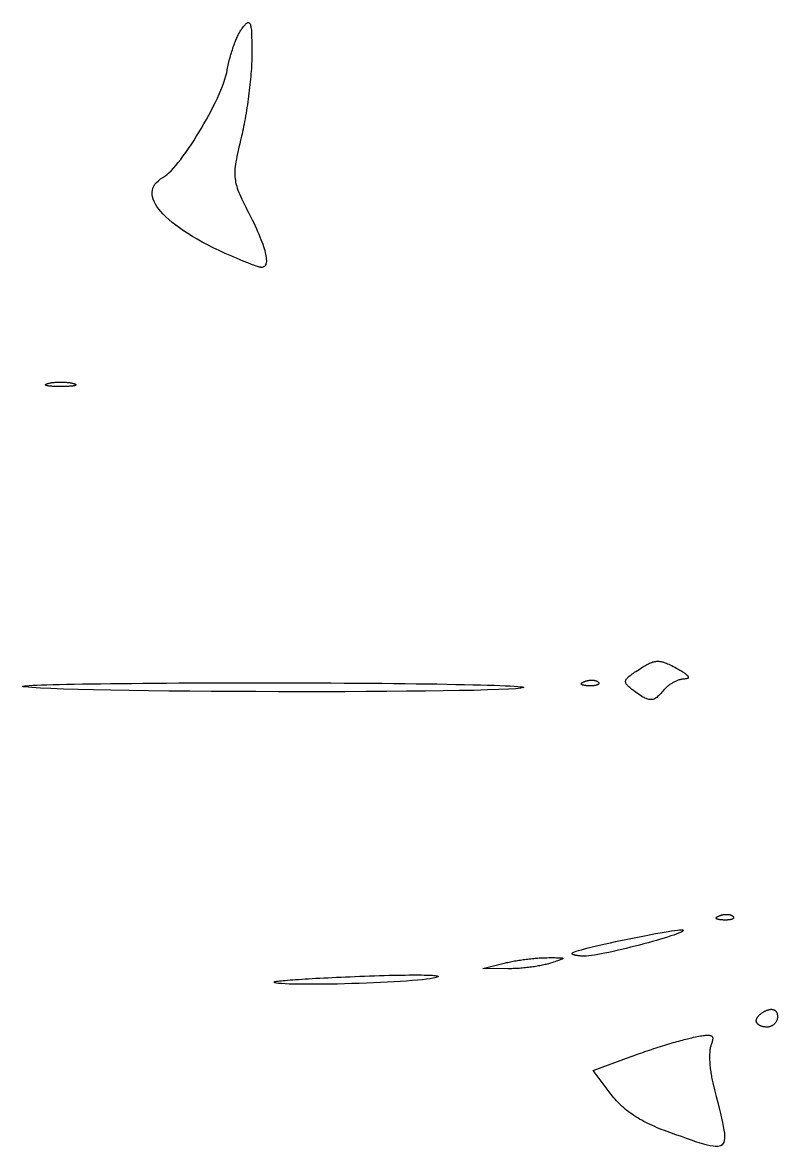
# Model space of a CAD drawing. Extents: x 61.4 to 117, y 125.4 to 225.4.
# Drawn here: x 86.94 to 94.73, y 181.01 to 192.61 of the extents above; entities that cross this region are included whole.
import ezdxf

# ---------------------------------------------------------------- set-up
doc = ezdxf.new("R2010")
doc.units = 0
doc.layers.add('LAYER_1', color=7, linetype='CONTINUOUS')

msp = doc.modelspace()

# ---------------------------------------------------------------- linework, layer by layer
at = {"layer": 'LAYER_1', "color": 7}
for points in [[(89.205, 192.543), (89.214, 192.554), (89.222, 192.564), (89.229, 192.574), (89.237, 192.582), (89.243, 192.589), (89.25, 192.595), (89.256, 192.6), (89.261, 192.603), (89.266, 192.606), (89.271, 192.607), (89.275, 192.607), (89.279, 192.605), (89.283, 192.603), (89.286, 192.598), (89.289, 192.593), (89.292, 192.586), (89.294, 192.577), (89.296, 192.567), (89.298, 192.555), (89.3, 192.541), (89.302, 192.526), (89.303, 192.509), (89.304, 192.491), (89.305, 192.47), (89.305, 192.448), (89.306, 192.424), (89.306, 192.398), (89.307, 192.37), (89.307, 192.341), (89.307, 192.309), (89.307, 192.275)], [(89.054, 192.119), (89.057, 192.134), (89.06, 192.15), (89.063, 192.166), (89.066, 192.182), (89.07, 192.198), (89.074, 192.214), (89.078, 192.23), (89.082, 192.246), (89.086, 192.262), (89.091, 192.278), (89.096, 192.293), (89.101, 192.309), (89.106, 192.325), (89.111, 192.34), (89.116, 192.355), (89.121, 192.37), (89.127, 192.385), (89.132, 192.399), (89.138, 192.413), (89.143, 192.426), (89.149, 192.44), (89.154, 192.452), (89.16, 192.465), (89.166, 192.476), (89.171, 192.488), (89.177, 192.498), (89.183, 192.509), (89.188, 192.518), (89.194, 192.527), (89.2, 192.535), (89.205, 192.543)], [(89.307, 192.275), (89.307, 192.253), (89.306, 192.23), (89.306, 192.206), (89.305, 192.182), (89.303, 192.157), (89.302, 192.131), (89.3, 192.104), (89.298, 192.077), (89.296, 192.049), (89.293, 192.021), (89.29, 191.993), (89.288, 191.964), (89.284, 191.935), (89.281, 191.905), (89.277, 191.876), (89.274, 191.846), (89.27, 191.817), (89.266, 191.787), (89.261, 191.758), (89.257, 191.729), (89.252, 191.699), (89.248, 191.671), (89.243, 191.642), (89.238, 191.614), (89.233, 191.586), (89.228, 191.559), (89.222, 191.532), (89.217, 191.506), (89.212, 191.481), (89.206, 191.456), (89.2, 191.432)], [(88.389, 191.008), (88.409, 191.02), (88.429, 191.036), (88.451, 191.055), (88.473, 191.077), (88.497, 191.103), (88.522, 191.131), (88.547, 191.161), (88.573, 191.194), (88.599, 191.229), (88.626, 191.266), (88.653, 191.305), (88.68, 191.345), (88.707, 191.386), (88.734, 191.429), (88.761, 191.472), (88.788, 191.516), (88.813, 191.561), (88.839, 191.605), (88.863, 191.65), (88.887, 191.695), (88.909, 191.739), (88.931, 191.783), (88.951, 191.826), (88.97, 191.868), (88.987, 191.909), (89.003, 191.949), (89.017, 191.987), (89.03, 192.023), (89.04, 192.057), (89.048, 192.089), (89.054, 192.119)], [(89.2, 191.432), (89.191, 191.392), (89.182, 191.355), (89.173, 191.319), (89.166, 191.286), (89.159, 191.254), (89.153, 191.225), (89.147, 191.197), (89.143, 191.17), (89.139, 191.145), (89.136, 191.121), (89.133, 191.098), (89.132, 191.076), (89.131, 191.055), (89.131, 191.034), (89.132, 191.014), (89.134, 190.995), (89.137, 190.975), (89.14, 190.955), (89.145, 190.936), (89.151, 190.916), (89.157, 190.896), (89.164, 190.875), (89.173, 190.853), (89.182, 190.831), (89.192, 190.807), (89.204, 190.783), (89.216, 190.757), (89.23, 190.73), (89.244, 190.701), (89.26, 190.671), (89.276, 190.638)], [(89.032, 190.224), (88.969, 190.253), (88.909, 190.282), (88.851, 190.312), (88.796, 190.341), (88.744, 190.37), (88.694, 190.399), (88.647, 190.429), (88.602, 190.458), (88.56, 190.487), (88.521, 190.515), (88.485, 190.544), (88.452, 190.572), (88.421, 190.6), (88.393, 190.627), (88.368, 190.655), (88.346, 190.681), (88.327, 190.708), (88.311, 190.733), (88.298, 190.759), (88.288, 190.783), (88.282, 190.808), (88.278, 190.831), (88.277, 190.854), (88.28, 190.876), (88.286, 190.897), (88.295, 190.918), (88.307, 190.938), (88.323, 190.957), (88.342, 190.974), (88.364, 190.992), (88.389, 191.008)], [(89.276, 190.638), (89.294, 190.604), (89.31, 190.571), (89.326, 190.539), (89.34, 190.508), (89.354, 190.478), (89.367, 190.449), (89.379, 190.421), (89.39, 190.394), (89.401, 190.367), (89.41, 190.342), (89.419, 190.318), (89.427, 190.296), (89.434, 190.274), (89.44, 190.253), (89.445, 190.233), (89.449, 190.215), (89.452, 190.197), (89.455, 190.181), (89.456, 190.166), (89.457, 190.152), (89.457, 190.139), (89.455, 190.128), (89.453, 190.117), (89.45, 190.108), (89.446, 190.1), (89.442, 190.093), (89.436, 190.088), (89.429, 190.084), (89.422, 190.081), (89.413, 190.079), (89.404, 190.079)], [(89.404, 190.079), (89.4, 190.079), (89.396, 190.08), (89.391, 190.081), (89.385, 190.082), (89.379, 190.084), (89.372, 190.086), (89.364, 190.089), (89.355, 190.091), (89.346, 190.095), (89.336, 190.098), (89.326, 190.102), (89.314, 190.106), (89.303, 190.11), (89.291, 190.115), (89.278, 190.12), (89.265, 190.125), (89.252, 190.13), (89.238, 190.136), (89.224, 190.141), (89.209, 190.147), (89.194, 190.154), (89.179, 190.16), (89.163, 190.167), (89.147, 190.173), (89.131, 190.18), (89.115, 190.187), (89.099, 190.194), (89.082, 190.202), (89.066, 190.209), (89.049, 190.217), (89.032, 190.224)], [(87.334, 188.849), (87.321, 188.849), (87.308, 188.849), (87.296, 188.849), (87.284, 188.85), (87.273, 188.85), (87.262, 188.851), (87.252, 188.851), (87.242, 188.852), (87.233, 188.852), (87.225, 188.853), (87.217, 188.854), (87.21, 188.855), (87.204, 188.856), (87.198, 188.857), (87.193, 188.858), (87.188, 188.859), (87.185, 188.861), (87.181, 188.862), (87.179, 188.863), (87.177, 188.865), (87.176, 188.866), (87.176, 188.867), (87.176, 188.869), (87.177, 188.871), (87.179, 188.872), (87.182, 188.874), (87.185, 188.875), (87.189, 188.877), (87.194, 188.879), (87.199, 188.881), (87.206, 188.882)], [(87.206, 188.882), (87.213, 188.884), (87.22, 188.886), (87.228, 188.887), (87.235, 188.889), (87.243, 188.89), (87.251, 188.891), (87.259, 188.892), (87.268, 188.893), (87.276, 188.894), (87.285, 188.894), (87.294, 188.895), (87.303, 188.895), (87.312, 188.896), (87.321, 188.896), (87.33, 188.896), (87.339, 188.896), (87.348, 188.896), (87.357, 188.896), (87.365, 188.895), (87.374, 188.895), (87.383, 188.894), (87.392, 188.894), (87.4, 188.893), (87.409, 188.892), (87.417, 188.891), (87.425, 188.89), (87.433, 188.889), (87.441, 188.887), (87.448, 188.886), (87.455, 188.884), (87.462, 188.882)], [(87.462, 188.882), (87.469, 188.881), (87.474, 188.879), (87.479, 188.877), (87.483, 188.875), (87.487, 188.874), (87.489, 188.872), (87.491, 188.871), (87.492, 188.869), (87.492, 188.867), (87.492, 188.866), (87.491, 188.865), (87.489, 188.863), (87.487, 188.862), (87.483, 188.861), (87.48, 188.859), (87.475, 188.858), (87.47, 188.857), (87.464, 188.856), (87.458, 188.855), (87.451, 188.854), (87.443, 188.853), (87.435, 188.852), (87.426, 188.852), (87.416, 188.851), (87.406, 188.851), (87.396, 188.85), (87.384, 188.85), (87.373, 188.849), (87.36, 188.849), (87.347, 188.849), (87.334, 188.849)], [(93.304, 185.931), (93.319, 185.941), (93.334, 185.951), (93.349, 185.96), (93.362, 185.968), (93.375, 185.975), (93.388, 185.982), (93.4, 185.988), (93.412, 185.994), (93.423, 185.999), (93.434, 186.003), (93.445, 186.007), (93.455, 186.009), (93.466, 186.012), (93.476, 186.013), (93.486, 186.014), (93.496, 186.015), (93.507, 186.014), (93.517, 186.013), (93.528, 186.012), (93.539, 186.01), (93.55, 186.007), (93.562, 186.003), (93.574, 185.999), (93.586, 185.994), (93.599, 185.989), (93.612, 185.983), (93.626, 185.976), (93.641, 185.969), (93.656, 185.961), (93.673, 185.952), (93.69, 185.943)], [(93.248, 185.712), (93.237, 185.72), (93.226, 185.728), (93.217, 185.736), (93.208, 185.744), (93.199, 185.751), (93.192, 185.758), (93.186, 185.764), (93.18, 185.77), (93.175, 185.776), (93.171, 185.782), (93.168, 185.788), (93.166, 185.794), (93.165, 185.799), (93.164, 185.805), (93.165, 185.81), (93.166, 185.816), (93.169, 185.822), (93.172, 185.828), (93.176, 185.834), (93.181, 185.84), (93.187, 185.846), (93.195, 185.853), (93.203, 185.86), (93.212, 185.867), (93.222, 185.875), (93.233, 185.883), (93.245, 185.892), (93.258, 185.901), (93.272, 185.91), (93.287, 185.92), (93.304, 185.931)], [(93.69, 185.943), (93.702, 185.937), (93.713, 185.93), (93.724, 185.924), (93.734, 185.918), (93.744, 185.912), (93.753, 185.906), (93.761, 185.901), (93.769, 185.895), (93.776, 185.89), (93.783, 185.885), (93.788, 185.881), (93.794, 185.876), (93.798, 185.872), (93.802, 185.868), (93.806, 185.864), (93.808, 185.86), (93.81, 185.857), (93.812, 185.853), (93.812, 185.85), (93.813, 185.847), (93.812, 185.845), (93.811, 185.842), (93.809, 185.84), (93.807, 185.838), (93.804, 185.837), (93.8, 185.835), (93.795, 185.834), (93.79, 185.833), (93.785, 185.832), (93.778, 185.832), (93.771, 185.831)], [(86.968, 185.749), (86.95, 185.751), (86.941, 185.753), (86.94, 185.755), (86.946, 185.758), (86.96, 185.76), (86.981, 185.762), (87.009, 185.764), (87.045, 185.766), (87.087, 185.768), (87.136, 185.77), (87.191, 185.772), (87.253, 185.773), (87.321, 185.775), (87.395, 185.777), (87.474, 185.778), (87.56, 185.78), (87.65, 185.781), (87.746, 185.783), (87.848, 185.784), (87.954, 185.785), (88.065, 185.786), (88.181, 185.787), (88.301, 185.788), (88.425, 185.789), (88.553, 185.79), (88.686, 185.79), (88.822, 185.791), (88.962, 185.791), (89.105, 185.792), (89.251, 185.792), (89.4, 185.792)], [(92.111, 185.742), (92.083, 185.736), (92.031, 185.731), (91.955, 185.726), (91.857, 185.722), (91.739, 185.718), (91.602, 185.714), (91.449, 185.711), (91.281, 185.708), (91.099, 185.706), (90.904, 185.704), (90.7, 185.702), (90.487, 185.701), (90.267, 185.7), (90.042, 185.7), (89.813, 185.7), (89.581, 185.7), (89.349, 185.701), (89.119, 185.702), (88.891, 185.703), (88.667, 185.705), (88.45, 185.707), (88.24, 185.71), (88.04, 185.713), (87.85, 185.716), (87.673, 185.72), (87.511, 185.724), (87.364, 185.728), (87.234, 185.733), (87.124, 185.738), (87.035, 185.743), (86.968, 185.749)], [(86.968, 185.749), (86.968, 185.749)], [(89.4, 185.792), (89.55, 185.792), (89.698, 185.791), (89.843, 185.791), (89.985, 185.791), (90.125, 185.79), (90.261, 185.789), (90.394, 185.789), (90.524, 185.788), (90.65, 185.787), (90.772, 185.785), (90.89, 185.784), (91.004, 185.783), (91.113, 185.781), (91.218, 185.78), (91.318, 185.778), (91.413, 185.776), (91.503, 185.774), (91.588, 185.772), (91.667, 185.771), (91.74, 185.768), (91.807, 185.766), (91.868, 185.764), (91.923, 185.762), (91.971, 185.76), (92.013, 185.757), (92.048, 185.755), (92.075, 185.752), (92.096, 185.75), (92.108, 185.747), (92.114, 185.745), (92.111, 185.742)], [(92.786, 185.761), (92.777, 185.761), (92.77, 185.762), (92.763, 185.762), (92.756, 185.763), (92.75, 185.764), (92.744, 185.764), (92.738, 185.765), (92.733, 185.766), (92.729, 185.767), (92.724, 185.768), (92.721, 185.769), (92.717, 185.771), (92.715, 185.772), (92.712, 185.773), (92.71, 185.775), (92.709, 185.776), (92.708, 185.778), (92.707, 185.779), (92.707, 185.781), (92.707, 185.783), (92.708, 185.785), (92.709, 185.786), (92.711, 185.788), (92.713, 185.79), (92.716, 185.792), (92.719, 185.794), (92.722, 185.796), (92.726, 185.798), (92.731, 185.801), (92.736, 185.803), (92.741, 185.805)], [(92.741, 185.805), (92.746, 185.807), (92.752, 185.809), (92.757, 185.811), (92.762, 185.812), (92.767, 185.814), (92.773, 185.815), (92.778, 185.816), (92.783, 185.817), (92.789, 185.818), (92.794, 185.818), (92.799, 185.819), (92.804, 185.819), (92.81, 185.819), (92.815, 185.819), (92.82, 185.819), (92.825, 185.819), (92.829, 185.819), (92.834, 185.818), (92.839, 185.818), (92.843, 185.817), (92.848, 185.816), (92.852, 185.815), (92.856, 185.814), (92.86, 185.812), (92.864, 185.811), (92.867, 185.809), (92.87, 185.808), (92.874, 185.806), (92.877, 185.804), (92.879, 185.801), (92.882, 185.799)], [(92.741, 185.805), (92.741, 185.805)], [(92.882, 185.799), (92.884, 185.797), (92.886, 185.795), (92.887, 185.792), (92.888, 185.79), (92.888, 185.788), (92.888, 185.786), (92.888, 185.784), (92.888, 185.782), (92.887, 185.78), (92.885, 185.778), (92.884, 185.777), (92.882, 185.775), (92.879, 185.773), (92.876, 185.772), (92.873, 185.77), (92.87, 185.769), (92.866, 185.768), (92.862, 185.767), (92.858, 185.765), (92.853, 185.764), (92.849, 185.764), (92.843, 185.763), (92.838, 185.762), (92.832, 185.762), (92.826, 185.761), (92.82, 185.761), (92.814, 185.76), (92.807, 185.76), (92.8, 185.76), (92.793, 185.76), (92.786, 185.761)], [(93.771, 185.831), (93.765, 185.831), (93.758, 185.83), (93.752, 185.829), (93.745, 185.828), (93.738, 185.827), (93.73, 185.825), (93.723, 185.823), (93.716, 185.821), (93.709, 185.818), (93.701, 185.816), (93.694, 185.813), (93.686, 185.809), (93.679, 185.806), (93.671, 185.803), (93.664, 185.799), (93.657, 185.795), (93.649, 185.791), (93.642, 185.786), (93.635, 185.782), (93.628, 185.777), (93.621, 185.773), (93.614, 185.768), (93.607, 185.763), (93.601, 185.757), (93.594, 185.752), (93.588, 185.747), (93.582, 185.741), (93.577, 185.736), (93.571, 185.73), (93.566, 185.724), (93.561, 185.718)], [(93.561, 185.718), (93.55, 185.706), (93.54, 185.694), (93.531, 185.684), (93.522, 185.674), (93.513, 185.665), (93.504, 185.656), (93.495, 185.649), (93.487, 185.642), (93.479, 185.636), (93.471, 185.631), (93.463, 185.627), (93.455, 185.623), (93.446, 185.621), (93.438, 185.619), (93.43, 185.618), (93.422, 185.618), (93.413, 185.618), (93.404, 185.62), (93.395, 185.622), (93.385, 185.625), (93.376, 185.629), (93.365, 185.634), (93.355, 185.639), (93.344, 185.645), (93.332, 185.652), (93.32, 185.66), (93.307, 185.669), (93.293, 185.678), (93.279, 185.689), (93.264, 185.7), (93.248, 185.711)], [(94.177, 183.343), (94.169, 183.344), (94.162, 183.344), (94.155, 183.345), (94.148, 183.345), (94.141, 183.346), (94.136, 183.347), (94.13, 183.348), (94.125, 183.349), (94.12, 183.35), (94.116, 183.351), (94.113, 183.352), (94.109, 183.353), (94.106, 183.355), (94.104, 183.356), (94.102, 183.357), (94.101, 183.359), (94.1, 183.36), (94.099, 183.362), (94.099, 183.364), (94.099, 183.365), (94.1, 183.367), (94.101, 183.369), (94.103, 183.371), (94.105, 183.373), (94.108, 183.375), (94.111, 183.377), (94.114, 183.379), (94.118, 183.381), (94.123, 183.383), (94.128, 183.385), (94.133, 183.387)], [(94.133, 183.388), (94.138, 183.39), (94.144, 183.392), (94.149, 183.393), (94.154, 183.395), (94.159, 183.396), (94.165, 183.397), (94.17, 183.398), (94.175, 183.399), (94.181, 183.4), (94.186, 183.401), (94.191, 183.401), (94.196, 183.402), (94.202, 183.402), (94.207, 183.402), (94.212, 183.402), (94.217, 183.402), (94.221, 183.401), (94.226, 183.401), (94.231, 183.4), (94.235, 183.399), (94.24, 183.399), (94.244, 183.398), (94.248, 183.396), (94.252, 183.395), (94.255, 183.393), (94.259, 183.392), (94.262, 183.39), (94.265, 183.388), (94.268, 183.386), (94.271, 183.384), (94.274, 183.382)], [(94.133, 183.387), (94.133, 183.388)], [(94.274, 183.382), (94.276, 183.379), (94.277, 183.377), (94.279, 183.375), (94.28, 183.373), (94.28, 183.371), (94.28, 183.368), (94.28, 183.366), (94.279, 183.365), (94.278, 183.363), (94.277, 183.361), (94.275, 183.359), (94.273, 183.357), (94.271, 183.356), (94.268, 183.354), (94.265, 183.353), (94.262, 183.351), (94.258, 183.35), (94.254, 183.349), (94.25, 183.348), (94.245, 183.347), (94.24, 183.346), (94.235, 183.345), (94.23, 183.345), (94.224, 183.344), (94.218, 183.344), (94.212, 183.343), (94.206, 183.343), (94.199, 183.343), (94.192, 183.343), (94.185, 183.343), (94.177, 183.343)], [(92.616, 183.004), (92.624, 183.008), (92.637, 183.014), (92.656, 183.021), (92.68, 183.029), (92.709, 183.037), (92.742, 183.046), (92.779, 183.056), (92.82, 183.066), (92.863, 183.076), (92.909, 183.087), (92.958, 183.098), (93.008, 183.109), (93.06, 183.121), (93.113, 183.132), (93.166, 183.143), (93.219, 183.154), (93.272, 183.165), (93.325, 183.175), (93.376, 183.185), (93.426, 183.195), (93.474, 183.203), (93.52, 183.211), (93.563, 183.219), (93.603, 183.225), (93.639, 183.231), (93.671, 183.235), (93.699, 183.238), (93.722, 183.241), (93.739, 183.241), (93.752, 183.241), (93.758, 183.239)], [(93.758, 183.239), (93.758, 183.235), (93.754, 183.229), (93.744, 183.223), (93.73, 183.216), (93.711, 183.207), (93.688, 183.199), (93.662, 183.189), (93.632, 183.179), (93.599, 183.168), (93.563, 183.157), (93.525, 183.145), (93.484, 183.133), (93.442, 183.121), (93.399, 183.109), (93.354, 183.097), (93.308, 183.085), (93.262, 183.073), (93.216, 183.062), (93.17, 183.05), (93.124, 183.039), (93.079, 183.029), (93.035, 183.019), (92.993, 183.01), (92.952, 183.002), (92.913, 182.994), (92.877, 182.988), (92.844, 182.982), (92.814, 182.977), (92.787, 182.974), (92.763, 182.972), (92.744, 182.971)], [(91.913, 182.898), (91.925, 182.901), (91.937, 182.904), (91.95, 182.907), (91.963, 182.91), (91.976, 182.913), (91.99, 182.915), (92.004, 182.918), (92.019, 182.921), (92.034, 182.923), (92.048, 182.926), (92.063, 182.928), (92.079, 182.93), (92.094, 182.933), (92.109, 182.935), (92.125, 182.937), (92.14, 182.939), (92.155, 182.941), (92.171, 182.943), (92.186, 182.944), (92.201, 182.946), (92.216, 182.948), (92.231, 182.949), (92.246, 182.95), (92.26, 182.951), (92.274, 182.952), (92.288, 182.953), (92.302, 182.954), (92.315, 182.955), (92.328, 182.955), (92.34, 182.955), (92.352, 182.955)], [(92.352, 182.955), (92.372, 182.956), (92.391, 182.956), (92.408, 182.956), (92.424, 182.956), (92.439, 182.956), (92.452, 182.955), (92.465, 182.955), (92.475, 182.955), (92.485, 182.954), (92.493, 182.954), (92.5, 182.953), (92.506, 182.952), (92.511, 182.952), (92.514, 182.95), (92.516, 182.949), (92.517, 182.948), (92.517, 182.946), (92.516, 182.944), (92.513, 182.942), (92.509, 182.94), (92.504, 182.938), (92.498, 182.935), (92.49, 182.932), (92.481, 182.929), (92.472, 182.925), (92.461, 182.922), (92.449, 182.918), (92.435, 182.913), (92.421, 182.908), (92.405, 182.903), (92.389, 182.898)], [(92.744, 182.971), (92.736, 182.971), (92.727, 182.972), (92.719, 182.972), (92.712, 182.972), (92.704, 182.972), (92.697, 182.973), (92.69, 182.973), (92.683, 182.974), (92.676, 182.975), (92.67, 182.976), (92.664, 182.976), (92.658, 182.977), (92.653, 182.978), (92.648, 182.979), (92.643, 182.98), (92.638, 182.981), (92.634, 182.983), (92.63, 182.984), (92.627, 182.985), (92.624, 182.986), (92.621, 182.988), (92.619, 182.989), (92.617, 182.991), (92.615, 182.992), (92.614, 182.994), (92.613, 182.995), (92.613, 182.997), (92.613, 182.999), (92.614, 183), (92.615, 183.002), (92.616, 183.004)], [(91.949, 182.841), (91.693, 182.842), (91.913, 182.898), (91.913, 182.898)], [(92.389, 182.898), (92.379, 182.895), (92.368, 182.892), (92.357, 182.889), (92.345, 182.886), (92.333, 182.883), (92.32, 182.88), (92.307, 182.877), (92.294, 182.875), (92.28, 182.872), (92.266, 182.87), (92.252, 182.867), (92.237, 182.865), (92.222, 182.862), (92.207, 182.86), (92.192, 182.858), (92.176, 182.856), (92.161, 182.854), (92.145, 182.852), (92.13, 182.851), (92.114, 182.849), (92.098, 182.848), (92.083, 182.846), (92.067, 182.845), (92.052, 182.844), (92.036, 182.843), (92.021, 182.842), (92.006, 182.842), (91.992, 182.841), (91.977, 182.841), (91.963, 182.841), (91.949, 182.841)], [(91.18, 182.744), (91.148, 182.738), (91.11, 182.733), (91.066, 182.728), (91.017, 182.723), (90.963, 182.719), (90.904, 182.714), (90.841, 182.71), (90.775, 182.706), (90.707, 182.702), (90.636, 182.698), (90.563, 182.695), (90.489, 182.692), (90.414, 182.689), (90.339, 182.687), (90.265, 182.685), (90.191, 182.683), (90.119, 182.682), (90.048, 182.681), (89.98, 182.68), (89.915, 182.68), (89.853, 182.68), (89.795, 182.68), (89.741, 182.681), (89.693, 182.683), (89.65, 182.685), (89.613, 182.687), (89.583, 182.69), (89.56, 182.693), (89.544, 182.696), (89.537, 182.701), (89.538, 182.705)], [(89.538, 182.705), (89.541, 182.707), (89.546, 182.708), (89.554, 182.71), (89.565, 182.712), (89.578, 182.713), (89.593, 182.715), (89.61, 182.717), (89.63, 182.719), (89.652, 182.721), (89.675, 182.723), (89.701, 182.725), (89.729, 182.727), (89.758, 182.729), (89.789, 182.731), (89.822, 182.733), (89.857, 182.736), (89.893, 182.738), (89.93, 182.74), (89.969, 182.742), (90.009, 182.744), (90.051, 182.746), (90.094, 182.748), (90.137, 182.751), (90.182, 182.753), (90.228, 182.755), (90.275, 182.757), (90.323, 182.759), (90.371, 182.761), (90.42, 182.763), (90.47, 182.765), (90.521, 182.767)], [(90.521, 182.767), (90.573, 182.768), (90.624, 182.77), (90.674, 182.772), (90.721, 182.773), (90.766, 182.774), (90.81, 182.775), (90.851, 182.776), (90.891, 182.776), (90.929, 182.777), (90.964, 182.777), (90.998, 182.777), (91.029, 182.777), (91.058, 182.777), (91.085, 182.776), (91.11, 182.776), (91.133, 182.775), (91.153, 182.774), (91.171, 182.773), (91.187, 182.771), (91.2, 182.77), (91.211, 182.768), (91.22, 182.767), (91.226, 182.765), (91.229, 182.763), (91.23, 182.76), (91.228, 182.758), (91.224, 182.756), (91.217, 182.753), (91.207, 182.75), (91.195, 182.747), (91.18, 182.744)], [(94.513, 182.304), (94.513, 182.308), (94.514, 182.311), (94.515, 182.315), (94.516, 182.319), (94.517, 182.322), (94.518, 182.326), (94.52, 182.33), (94.522, 182.334), (94.525, 182.338), (94.527, 182.342), (94.53, 182.346), (94.533, 182.349), (94.536, 182.353), (94.54, 182.357), (94.544, 182.361), (94.547, 182.365), (94.551, 182.368), (94.556, 182.372), (94.56, 182.376), (94.565, 182.379), (94.569, 182.383), (94.574, 182.386), (94.579, 182.389), (94.584, 182.393), (94.589, 182.396), (94.595, 182.399), (94.6, 182.402), (94.606, 182.404), (94.612, 182.407), (94.617, 182.409), (94.623, 182.412)], [(94.623, 182.412), (94.629, 182.414), (94.636, 182.416), (94.642, 182.418), (94.648, 182.419), (94.653, 182.42), (94.659, 182.421), (94.665, 182.422), (94.67, 182.422), (94.675, 182.422), (94.68, 182.421), (94.684, 182.42), (94.689, 182.419), (94.693, 182.418), (94.697, 182.416), (94.701, 182.414), (94.705, 182.412), (94.708, 182.41), (94.712, 182.407), (94.715, 182.404), (94.718, 182.401), (94.72, 182.397), (94.723, 182.393), (94.725, 182.389), (94.727, 182.385), (94.728, 182.38), (94.73, 182.375), (94.731, 182.37), (94.732, 182.364), (94.732, 182.359), (94.733, 182.353), (94.733, 182.346)], [(94.623, 182.239), (94.617, 182.239), (94.612, 182.239), (94.606, 182.24), (94.6, 182.24), (94.595, 182.241), (94.59, 182.242), (94.584, 182.243), (94.579, 182.244), (94.574, 182.246), (94.569, 182.247), (94.565, 182.249), (94.56, 182.251), (94.556, 182.253), (94.551, 182.255), (94.547, 182.257), (94.544, 182.259), (94.54, 182.262), (94.536, 182.264), (94.533, 182.267), (94.53, 182.269), (94.527, 182.272), (94.525, 182.275), (94.522, 182.278), (94.52, 182.281), (94.518, 182.284), (94.517, 182.287), (94.516, 182.291), (94.515, 182.294), (94.514, 182.297), (94.513, 182.301), (94.513, 182.304)], [(94.733, 182.346), (94.733, 182.341), (94.732, 182.335), (94.732, 182.33), (94.731, 182.324), (94.729, 182.319), (94.728, 182.314), (94.726, 182.308), (94.724, 182.303), (94.721, 182.299), (94.719, 182.294), (94.716, 182.289), (94.713, 182.285), (94.71, 182.28), (94.706, 182.276), (94.703, 182.272), (94.699, 182.269), (94.695, 182.265), (94.69, 182.262), (94.686, 182.258), (94.682, 182.255), (94.677, 182.253), (94.672, 182.25), (94.667, 182.248), (94.662, 182.246), (94.657, 182.244), (94.651, 182.242), (94.646, 182.241), (94.64, 182.24), (94.635, 182.239), (94.629, 182.239), (94.623, 182.239)], [(93.847, 182.128), (93.867, 182.133), (93.886, 182.137), (93.904, 182.14), (93.921, 182.144), (93.937, 182.147), (93.952, 182.149), (93.966, 182.151), (93.978, 182.153), (93.99, 182.154), (94.001, 182.155), (94.011, 182.155), (94.02, 182.155), (94.028, 182.154), (94.035, 182.153), (94.041, 182.152), (94.047, 182.15), (94.051, 182.147), (94.055, 182.144), (94.058, 182.141), (94.061, 182.137), (94.063, 182.132), (94.064, 182.127), (94.064, 182.122), (94.064, 182.116), (94.063, 182.109), (94.062, 182.102), (94.06, 182.094), (94.057, 182.085), (94.055, 182.076), (94.051, 182.067), (94.047, 182.056)], [(93.213, 181.932), (93.234, 181.94), (93.255, 181.947), (93.276, 181.955), (93.298, 181.963), (93.32, 181.97), (93.343, 181.978), (93.365, 181.986), (93.388, 181.993), (93.41, 182.001), (93.433, 182.009), (93.456, 182.016), (93.479, 182.024), (93.502, 182.031), (93.524, 182.038), (93.547, 182.045), (93.569, 182.052), (93.591, 182.059), (93.612, 182.065), (93.634, 182.072), (93.655, 182.078), (93.675, 182.084), (93.695, 182.089), (93.715, 182.095), (93.734, 182.1), (93.752, 182.105), (93.77, 182.11), (93.787, 182.114), (93.803, 182.118), (93.818, 182.122), (93.833, 182.125), (93.847, 182.128)], [(94.047, 182.056), (94.045, 182.049), (94.043, 182.042), (94.041, 182.033), (94.039, 182.024), (94.037, 182.015), (94.036, 182.005), (94.035, 181.994), (94.034, 181.983), (94.033, 181.972), (94.032, 181.96), (94.032, 181.948), (94.032, 181.935), (94.032, 181.922), (94.032, 181.909), (94.032, 181.896), (94.033, 181.882), (94.034, 181.868), (94.035, 181.854), (94.036, 181.839), (94.038, 181.825), (94.039, 181.81), (94.041, 181.795), (94.043, 181.781), (94.045, 181.766), (94.048, 181.751), (94.05, 181.736), (94.053, 181.721), (94.056, 181.707), (94.059, 181.692), (94.062, 181.678), (94.066, 181.663)], [(93.017, 181.542), (92.829, 181.789), (93.213, 181.932)], [(94.066, 181.663), (94.084, 181.591), (94.101, 181.523), (94.117, 181.46), (94.131, 181.402), (94.144, 181.348), (94.156, 181.299), (94.165, 181.254), (94.173, 181.213), (94.179, 181.176), (94.184, 181.144), (94.186, 181.115), (94.185, 181.089), (94.183, 181.068), (94.178, 181.05), (94.17, 181.035), (94.16, 181.023), (94.147, 181.014), (94.132, 181.009), (94.113, 181.006), (94.091, 181.006), (94.067, 181.009), (94.039, 181.014), (94.007, 181.021), (93.972, 181.031), (93.934, 181.042), (93.891, 181.056), (93.845, 181.072), (93.795, 181.089), (93.742, 181.108), (93.683, 181.128), (93.621, 181.15)], [(93.621, 181.15), (93.594, 181.16), (93.567, 181.17), (93.541, 181.18), (93.515, 181.19), (93.49, 181.2), (93.466, 181.211), (93.442, 181.222), (93.419, 181.232), (93.396, 181.243), (93.374, 181.255), (93.352, 181.266), (93.331, 181.278), (93.31, 181.289), (93.29, 181.302), (93.27, 181.314), (93.251, 181.326), (93.232, 181.339), (93.214, 181.352), (93.196, 181.365), (93.179, 181.378), (93.162, 181.392), (93.146, 181.406), (93.13, 181.42), (93.114, 181.434), (93.099, 181.449), (93.085, 181.464), (93.07, 181.479), (93.056, 181.494), (93.043, 181.51), (93.03, 181.526), (93.017, 181.542)]]:
    msp.add_lwpolyline(points, dxfattribs=at)
for points in [[(89.032, 190.224)], [(87.206, 188.882)], [(93.248, 185.711)], [(92.616, 183.004)], [(89.538, 182.705)], [(94.513, 182.304)], [(93.621, 181.15)]]:
    msp.add_lwpolyline(points, close=True, dxfattribs=at)

doc.saveas('drawing.dxf')
